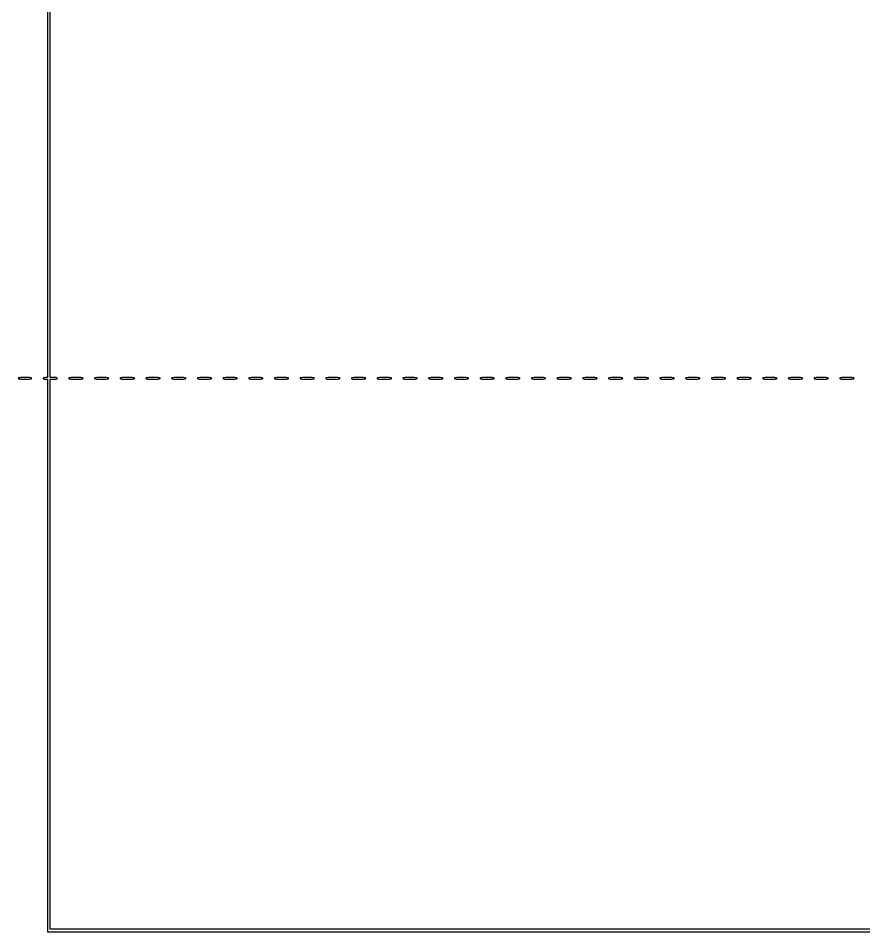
# Model space of a CAD drawing. Extents: x 0 to 836, y 5 to 589.
# Drawn here: x 0 to 139.2, y 4.7 to 155.1 of the extents above; entities that cross this region are included whole.
import ezdxf

# ---------------------------------------------------------------- set-up
doc = ezdxf.new("R2010")
doc.units = 0
doc.header["$MEASUREMENT"] = 0

msp = doc.modelspace()

# ---------------------------------------------------------------- linework, layer by layer
for points in [[(201.712326, 537.783562, -0.000001), (217.055896, 537.76491, -0.426088)], [(546.939, 229.3929, -0.000106), (546.943559, 250.949215, -0.000176), (546.957638, 269.095817, -0.000001), (546.976289, 285.583213, -0.415883)], [(836.0595, 588.6891), (420.497259, 588.710259, 0.000013), (261.145696, 588.714318, 0.000021), (126.989856, 588.708632), (4.934769, 588.698274, 0.19889), (4.878609, 588.675009, 0.198853), (4.855343, 588.618859), (4.83877, 516.273901, 0.000036), (4.826254, 436.744061, 0.000021), (4.8222, 342.282364), (4.8222, 95.946129), (4.469225, 95.920114, 0.031904), (4.160456, 95.877435, 0.315999), (4.075312, 95.787407, 0.415411), (4.137995, 95.703578, 0.035338), (4.43445, 95.6826), (4.8222, 95.6826), (4.8222, 50.2101), (4.8222, 4.7376), (420.462, 4.7376), (836.1018, 4.7376)], [(201.712326, 185.847562, -0.000001), (217.055896, 185.82891, -0.426088)], [(604.852986, 529.408162, -0.000002), (620.423836, 529.389509, -0.550615)], [(238.738155, 529.614638, -0.000002), (224.300981, 529.63329, -0.415836)], [(308.18842, 529.408162, -0.000002), (322.638019, 529.38951, -0.415836)], [(531.796111, 538.074638, -0.000002), (517.6951, 538.093291, -0.426056)], [(413.368417, 538.074638, -0.000002), (399.676779, 538.093291, -0.415815)], [(206.267293, 233.405114, -0.000001), (217.051222, 233.389599, -0.0589)], [(77.850638, 481.579418, -0.000002), (77.869294, 494.031443, -0.550517)], [(77.644162, 421.684687, -0.000002), (77.625507, 409.236574, -0.415775)], [(697.188315, 5.1606), (351.216758, 5.1606), (5.2452, 5.1606), (5.2452, 50.4216), (5.2452, 95.6826), (5.8374, 95.6826, 0.008455), (6.143074, 95.687769, 0.044348), (6.30975, 95.708282, 0.103378), (6.397676, 95.747244, 0.241448), (6.4296, 95.8095, 0.241448), (6.397676, 95.871756, 0.103378), (6.30975, 95.910718, 0.044348), (6.143074, 95.931231, 0.008455), (5.8374, 95.9364), (5.2452, 95.9364), (5.2452, 342.1224), (5.2452, 588.3084), (420.2505, 588.3084), (835.2558, 588.3084)], [(260.324089, 280.728444, -0.000002), (260.333986, 287.287743, -0.41377)], [(77.841889, 210.212758, -0.000002), (77.851786, 217.49274, -0.413814)], [(68.685311, 167.821549, -0.000006), (68.675408, 163.884038, -0.413474)]]:
    msp.add_lwpolyline(points, format="xyb")
for points in [[(0, 95.8095, 0.317386), (0.047137, 95.742722, 0.056711), (0.20445, 95.70619, 0.025044), (0.49995, 95.687015, 0.00368), (1.0998, 95.6826, 0.00368), (1.69965, 95.687015, 0.025044), (1.99515, 95.70619, 0.056711), (2.152463, 95.742722, 0.317386), (2.1996, 95.8095, 0.317386), (2.152463, 95.876278, 0.056711), (1.99515, 95.91281, 0.025044), (1.69965, 95.931985, 0.00368), (1.0998, 95.9364, 0.00368), (0.49995, 95.931985, 0.025044), (0.20445, 95.91281, 0.056711), (0.047137, 95.876278, 0.317386)], [(8.3472, 95.88, 0.367831), (8.339677, 95.786701, 0.195709), (8.444782, 95.720838, 0.038476), (8.769601, 95.689451, 0.004854), (9.4752, 95.6826, 0.003355), (10.124162, 95.686955, 0.023333), (10.44105, 95.706016, 0.051622), (10.610598, 95.742134, 0.325229), (10.6596, 95.8095, 0.32011), (10.611824, 95.876478, 0.054944), (10.45045, 95.912871, 0.024447), (10.14782, 95.932006, 0.003565), (9.5316, 95.9364, 0.004672), (9.09519, 95.932322, 0.007224), (8.718382, 95.919832, 0.002894), (8.397728, 95.902703, 0.183581)], [(12.5772, 95.88, 0.367831), (12.569677, 95.786701, 0.195709), (12.674782, 95.720838, 0.038476), (12.999601, 95.689451, 0.004854), (13.7052, 95.6826, 0.003355), (14.354162, 95.686955, 0.023333), (14.67105, 95.706016, 0.051622), (14.840598, 95.742134, 0.325229), (14.8896, 95.8095, 0.32011), (14.841824, 95.876478, 0.054944), (14.68045, 95.912871, 0.024447), (14.37782, 95.932006, 0.003565), (13.7616, 95.9364, 0.004672), (13.32519, 95.932322, 0.007224), (12.948383, 95.919832, 0.002894), (12.627728, 95.902703, 0.183581)], [(16.8072, 95.88, 0.367831), (16.799677, 95.786701, 0.195709), (16.904782, 95.720838, 0.038476), (17.229601, 95.689451, 0.004854), (17.9352, 95.6826, 0.003355), (18.584162, 95.686955, 0.023333), (18.90105, 95.706016, 0.051622), (19.070598, 95.742134, 0.325229), (19.1196, 95.8095, 0.32011), (19.071824, 95.876478, 0.054944), (18.91045, 95.912871, 0.024447), (18.60782, 95.932006, 0.003565), (17.9916, 95.9364, 0.004672), (17.55519, 95.932322, 0.007224), (17.178382, 95.919832, 0.002894), (16.857728, 95.902703, 0.183581)], [(21.0372, 95.88, 0.367831), (21.029677, 95.786701, 0.195709), (21.134782, 95.720838, 0.038476), (21.459601, 95.689451, 0.004854), (22.1652, 95.6826, 0.003355), (22.814162, 95.686955, 0.023333), (23.13105, 95.706016, 0.051622), (23.300598, 95.742134, 0.325229), (23.3496, 95.8095, 0.32011), (23.301824, 95.876478, 0.054944), (23.14045, 95.912871, 0.024447), (22.83782, 95.932006, 0.003565), (22.2216, 95.9364, 0.004672), (21.78519, 95.932322, 0.007224), (21.408383, 95.919832, 0.002894), (21.087728, 95.902703, 0.183581)], [(25.2672, 95.88, 0.367831), (25.259677, 95.786701, 0.195709), (25.364782, 95.720838, 0.038476), (25.689601, 95.689451, 0.004854), (26.3952, 95.6826, 0.003355), (27.044162, 95.686955, 0.023333), (27.36105, 95.706016, 0.051622), (27.530598, 95.742134, 0.325229), (27.5796, 95.8095, 0.32011), (27.531824, 95.876478, 0.054944), (27.37045, 95.912871, 0.024447), (27.06782, 95.932006, 0.003565), (26.4516, 95.9364, 0.004672), (26.01519, 95.932322, 0.007224), (25.638382, 95.919832, 0.002894), (25.317728, 95.902703, 0.183581)], [(29.4972, 95.88, 0.367831), (29.489677, 95.786701, 0.195709), (29.594782, 95.720838, 0.038476), (29.919601, 95.689451, 0.004854), (30.6252, 95.6826, 0.003355), (31.274162, 95.686955, 0.023333), (31.59105, 95.706016, 0.051622), (31.760598, 95.742134, 0.325229), (31.8096, 95.8095, 0.32011), (31.761824, 95.876478, 0.054944), (31.60045, 95.912871, 0.024447), (31.29782, 95.932006, 0.003565), (30.6816, 95.9364, 0.004672), (30.24519, 95.932322, 0.007224), (29.868382, 95.919832, 0.002894), (29.547728, 95.902703, 0.183581)], [(33.7272, 95.88, 0.367831), (33.719677, 95.786701, 0.195709), (33.824782, 95.720838, 0.038476), (34.149601, 95.689451, 0.004854), (34.8552, 95.6826, 0.003355), (35.504162, 95.686955, 0.023333), (35.82105, 95.706016, 0.051622), (35.990598, 95.742134, 0.325229), (36.0396, 95.8095, 0.32011), (35.991824, 95.876478, 0.054944), (35.83045, 95.912871, 0.024447), (35.52782, 95.932006, 0.003565), (34.9116, 95.9364, 0.004672), (34.47519, 95.932322, 0.007224), (34.098382, 95.919832, 0.002894), (33.777728, 95.902703, 0.183581)], [(37.9572, 95.88, 0.367831), (37.949677, 95.786701, 0.195709), (38.054782, 95.720838, 0.038476), (38.379601, 95.689451, 0.004854), (39.0852, 95.6826, 0.003355), (39.734162, 95.686955, 0.023333), (40.05105, 95.706016, 0.051622), (40.220598, 95.742134, 0.325229), (40.2696, 95.8095, 0.32011), (40.221824, 95.876478, 0.054944), (40.06045, 95.912871, 0.024447), (39.75782, 95.932006, 0.003565), (39.1416, 95.9364, 0.004672), (38.70519, 95.932322, 0.007224), (38.328382, 95.919832, 0.002894), (38.007728, 95.902703, 0.183581)], [(42.1872, 95.88, 0.367831), (42.179677, 95.786701, 0.195709), (42.284782, 95.720838, 0.038476), (42.609601, 95.689451, 0.004854), (43.3152, 95.6826, 0.003355), (43.964162, 95.686955, 0.023333), (44.28105, 95.706016, 0.051622), (44.450598, 95.742134, 0.325229), (44.4996, 95.8095, 0.32011), (44.451824, 95.876478, 0.054944), (44.29045, 95.912871, 0.024447), (43.98782, 95.932006, 0.003565), (43.3716, 95.9364, 0.004672), (42.93519, 95.932322, 0.007224), (42.558382, 95.919832, 0.002894), (42.237728, 95.902703, 0.183581)], [(46.4172, 95.88, 0.367831), (46.409677, 95.786701, 0.195709), (46.514782, 95.720838, 0.038476), (46.839601, 95.689451, 0.004854), (47.5452, 95.6826, 0.003355), (48.194162, 95.686955, 0.023333), (48.51105, 95.706016, 0.051622), (48.680598, 95.742134, 0.325229), (48.7296, 95.8095, 0.32011), (48.681824, 95.876478, 0.054944), (48.52045, 95.912871, 0.024447), (48.21782, 95.932006, 0.003565), (47.6016, 95.9364, 0.004672), (47.16519, 95.932322, 0.007224), (46.788383, 95.919832, 0.002894), (46.467728, 95.902703, 0.183581)], [(50.6472, 95.88, 0.367831), (50.639677, 95.786701, 0.195709), (50.744782, 95.720838, 0.038476), (51.069601, 95.689451, 0.004854), (51.7752, 95.6826, 0.003355), (52.424162, 95.686955, 0.023333), (52.74105, 95.706016, 0.051622), (52.910598, 95.742134, 0.325229), (52.9596, 95.8095, 0.32011), (52.911824, 95.876478, 0.054944), (52.75045, 95.912871, 0.024447), (52.44782, 95.932006, 0.003565), (51.8316, 95.9364, 0.004672), (51.39519, 95.932322, 0.007224), (51.018383, 95.919832, 0.002894), (50.697728, 95.902703, 0.183581)], [(54.8772, 95.88, 0.367831), (54.869677, 95.786701, 0.195709), (54.974782, 95.720838, 0.038476), (55.299601, 95.689451, 0.004854), (56.0052, 95.6826, 0.003355), (56.654162, 95.686955, 0.023333), (56.97105, 95.706016, 0.051622), (57.140598, 95.742134, 0.325229), (57.1896, 95.8095, 0.32011), (57.141824, 95.876478, 0.054944), (56.98045, 95.912871, 0.024447), (56.67782, 95.932006, 0.003565), (56.0616, 95.9364, 0.004672), (55.62519, 95.932322, 0.007224), (55.248382, 95.919832, 0.002894), (54.927728, 95.902703, 0.183581)], [(59.1072, 95.88, 0.367831), (59.099677, 95.786701, 0.195709), (59.204782, 95.720838, 0.038476), (59.529601, 95.689451, 0.004854), (60.2352, 95.6826, 0.003355), (60.884162, 95.686955, 0.023333), (61.20105, 95.706016, 0.051622), (61.370598, 95.742134, 0.325229), (61.4196, 95.8095, 0.32011), (61.371824, 95.876478, 0.054944), (61.21045, 95.912871, 0.024447), (60.90782, 95.932006, 0.003565), (60.2916, 95.9364, 0.004672), (59.85519, 95.932322, 0.007224), (59.478383, 95.919832, 0.002894), (59.157728, 95.902703, 0.183581)], [(63.3372, 95.88, 0.367831), (63.329677, 95.786701, 0.195709), (63.434782, 95.720838, 0.038476), (63.759601, 95.689451, 0.004854), (64.4652, 95.6826, 0.003355), (65.114162, 95.686955, 0.023333), (65.43105, 95.706016, 0.051622), (65.600598, 95.742134, 0.325229), (65.6496, 95.8095, 0.32011), (65.601824, 95.876478, 0.054944), (65.44045, 95.912871, 0.024447), (65.13782, 95.932006, 0.003565), (64.5216, 95.9364, 0.004672), (64.08519, 95.932322, 0.007224), (63.708382, 95.919832, 0.002894), (63.387728, 95.902703, 0.183581)], [(67.5672, 95.88, 0.367831), (67.559677, 95.786701, 0.195709), (67.664782, 95.720838, 0.038476), (67.989601, 95.689451, 0.004854), (68.6952, 95.6826, 0.003355), (69.344162, 95.686955, 0.023333), (69.66105, 95.706016, 0.051622), (69.830598, 95.742134, 0.325229), (69.8796, 95.8095, 0.32011), (69.831824, 95.876478, 0.054944), (69.67045, 95.912871, 0.024447), (69.36782, 95.932006, 0.003565), (68.7516, 95.9364, 0.004672), (68.31519, 95.932322, 0.007224), (67.938382, 95.919832, 0.002894), (67.617728, 95.902703, 0.183581)], [(71.7972, 95.88, 0.367831), (71.789677, 95.786701, 0.195709), (71.894782, 95.720838, 0.038476), (72.219601, 95.689451, 0.004854), (72.9252, 95.6826, 0.003355), (73.574162, 95.686955, 0.023333), (73.89105, 95.706016, 0.051622), (74.060598, 95.742134, 0.325229), (74.1096, 95.8095, 0.32011), (74.061824, 95.876478, 0.054944), (73.90045, 95.912871, 0.024447), (73.59782, 95.932006, 0.003565), (72.9816, 95.9364, 0.004672), (72.54519, 95.932322, 0.007224), (72.168383, 95.919832, 0.002894), (71.847728, 95.902703, 0.183581)], [(76.0272, 95.88, 0.367831), (76.019677, 95.786701, 0.195709), (76.124782, 95.720838, 0.038476), (76.449601, 95.689451, 0.004854), (77.1552, 95.6826, 0.003355), (77.804162, 95.686955, 0.023333), (78.12105, 95.706016, 0.051622), (78.290598, 95.742134, 0.325229), (78.3396, 95.8095, 0.32011), (78.291824, 95.876478, 0.054944), (78.13045, 95.912871, 0.024447), (77.82782, 95.932006, 0.003565), (77.2116, 95.9364, 0.004672), (76.77519, 95.932322, 0.007224), (76.398382, 95.919832, 0.002894), (76.077728, 95.902703, 0.183581)], [(80.2572, 95.88, 0.367831), (80.249677, 95.786701, 0.195709), (80.354782, 95.720838, 0.038476), (80.679601, 95.689451, 0.004854), (81.3852, 95.6826, 0.003355), (82.034162, 95.686955, 0.023333), (82.35105, 95.706016, 0.051622), (82.520598, 95.742134, 0.325229), (82.5696, 95.8095, 0.32011), (82.521824, 95.876478, 0.054944), (82.36045, 95.912871, 0.024447), (82.05782, 95.932006, 0.003565), (81.4416, 95.9364, 0.004672), (81.00519, 95.932322, 0.007224), (80.628383, 95.919832, 0.002894), (80.307728, 95.902703, 0.183581)], [(84.4872, 95.88, 0.367831), (84.479677, 95.786701, 0.195709), (84.584782, 95.720838, 0.038476), (84.909601, 95.689451, 0.004854), (85.6152, 95.6826, 0.003355), (86.264162, 95.686955, 0.023333), (86.58105, 95.706016, 0.051622), (86.750598, 95.742134, 0.325229), (86.7996, 95.8095, 0.32011), (86.751824, 95.876478, 0.054944), (86.59045, 95.912871, 0.024447), (86.28782, 95.932006, 0.003565), (85.6716, 95.9364, 0.004672), (85.23519, 95.932322, 0.007224), (84.858383, 95.919832, 0.002894), (84.537728, 95.902703, 0.183581)], [(88.7172, 95.88, 0.367831), (88.709677, 95.786701, 0.195709), (88.814782, 95.720838, 0.038476), (89.139601, 95.689451, 0.004854), (89.8452, 95.6826, 0.003355), (90.494162, 95.686955, 0.023333), (90.81105, 95.706016, 0.051622), (90.980598, 95.742134, 0.325229), (91.0296, 95.8095, 0.32011), (90.981824, 95.876478, 0.054944), (90.82045, 95.912871, 0.024447), (90.51782, 95.932006, 0.003565), (89.9016, 95.9364, 0.004672), (89.46519, 95.932322, 0.007224), (89.088382, 95.919832, 0.002894), (88.767728, 95.902703, 0.183581)], [(92.9472, 95.88, 0.367831), (92.939677, 95.786701, 0.195709), (93.044782, 95.720838, 0.038476), (93.369601, 95.689451, 0.004854), (94.0752, 95.6826, 0.003355), (94.724162, 95.686955, 0.023333), (95.04105, 95.706016, 0.051622), (95.210598, 95.742134, 0.325229), (95.2596, 95.8095, 0.32011), (95.211824, 95.876478, 0.054944), (95.05045, 95.912871, 0.024447), (94.74782, 95.932006, 0.003565), (94.1316, 95.9364, 0.004672), (93.69519, 95.932322, 0.007224), (93.318382, 95.919832, 0.002894), (92.997728, 95.902703, 0.183581)], [(97.1772, 95.88, 0.367831), (97.169677, 95.786701, 0.195709), (97.274782, 95.720838, 0.038476), (97.599601, 95.689451, 0.004854), (98.3052, 95.6826, 0.003355), (98.954162, 95.686955, 0.023333), (99.27105, 95.706016, 0.051622), (99.440598, 95.742134, 0.325229), (99.4896, 95.8095, 0.32011), (99.441824, 95.876478, 0.054944), (99.28045, 95.912871, 0.024447), (98.97782, 95.932006, 0.003565), (98.3616, 95.9364, 0.004672), (97.92519, 95.932322, 0.007224), (97.548383, 95.919832, 0.002894), (97.227728, 95.902703, 0.183581)], [(101.4072, 95.88, 0.367831), (101.399677, 95.786701, 0.195709), (101.504782, 95.720838, 0.038476), (101.829601, 95.689451, 0.004854), (102.5352, 95.6826, 0.003355), (103.184162, 95.686955, 0.023333), (103.50105, 95.706016, 0.051622), (103.670598, 95.742134, 0.325229), (103.7196, 95.8095, 0.32011), (103.671824, 95.876478, 0.054944), (103.51045, 95.912871, 0.024447), (103.20782, 95.932006, 0.003565), (102.5916, 95.9364, 0.004672), (102.15519, 95.932322, 0.007224), (101.778382, 95.919832, 0.002894), (101.457728, 95.902703, 0.183581)], [(105.6372, 95.88, 0.367831), (105.629677, 95.786701, 0.195709), (105.734782, 95.720838, 0.038476), (106.059601, 95.689451, 0.004854), (106.7652, 95.6826, 0.003355), (107.414162, 95.686955, 0.023333), (107.73105, 95.706016, 0.051622), (107.900598, 95.742134, 0.325229), (107.9496, 95.8095, 0.32011), (107.901824, 95.876478, 0.054944), (107.74045, 95.912871, 0.024447), (107.43782, 95.932006, 0.003565), (106.8216, 95.9364, 0.004672), (106.38519, 95.932322, 0.007224), (106.008382, 95.919832, 0.002894), (105.687728, 95.902703, 0.183581)], [(109.8672, 95.88, 0.367831), (109.859677, 95.786701, 0.195709), (109.964782, 95.720838, 0.038476), (110.289601, 95.689451, 0.004854), (110.9952, 95.6826, 0.003355), (111.644162, 95.686955, 0.023333), (111.96105, 95.706016, 0.051622), (112.130598, 95.742134, 0.325229), (112.1796, 95.8095, 0.32011), (112.131824, 95.876478, 0.054944), (111.97045, 95.912871, 0.024447), (111.66782, 95.932006, 0.003565), (111.0516, 95.9364, 0.004672), (110.61519, 95.932322, 0.007224), (110.238383, 95.919832, 0.002894), (109.917728, 95.902703, 0.183581)], [(114.0972, 95.88, 0.367831), (114.089677, 95.786701, 0.195709), (114.194782, 95.720838, 0.038476), (114.519601, 95.689451, 0.004854), (115.2252, 95.6826, 0.003355), (115.874162, 95.686955, 0.023333), (116.19105, 95.706016, 0.051622), (116.360598, 95.742134, 0.325229), (116.4096, 95.8095, 0.32011), (116.361824, 95.876478, 0.054944), (116.20045, 95.912871, 0.024447), (115.89782, 95.932006, 0.003565), (115.2816, 95.9364, 0.004672), (114.84519, 95.932322, 0.007224), (114.468382, 95.919832, 0.002894), (114.147728, 95.902703, 0.183581)], [(118.3272, 95.88, 0.367831), (118.319677, 95.786701, 0.195709), (118.424782, 95.720838, 0.038476), (118.749601, 95.689451, 0.004854), (119.4552, 95.6826, 0.003355), (120.104162, 95.686955, 0.023333), (120.42105, 95.706016, 0.051622), (120.590598, 95.742134, 0.325229), (120.6396, 95.8095, 0.32011), (120.591824, 95.876478, 0.054944), (120.43045, 95.912871, 0.024447), (120.12782, 95.932006, 0.003565), (119.5116, 95.9364, 0.004672), (119.07519, 95.932322, 0.007224), (118.698382, 95.919832, 0.002894), (118.377728, 95.902703, 0.183581)], [(122.5572, 95.88, 0.367831), (122.549677, 95.786701, 0.195709), (122.654782, 95.720838, 0.038476), (122.979601, 95.689451, 0.004854), (123.6852, 95.6826, 0.003355), (124.334162, 95.686955, 0.023333), (124.65105, 95.706016, 0.051622), (124.820598, 95.742134, 0.325229), (124.8696, 95.8095, 0.32011), (124.821824, 95.876478, 0.054944), (124.66045, 95.912871, 0.024447), (124.35782, 95.932006, 0.003565), (123.7416, 95.9364, 0.004672), (123.30519, 95.932322, 0.007224), (122.928383, 95.919832, 0.002894), (122.607728, 95.902703, 0.183581)], [(126.7872, 95.88, 0.367831), (126.779677, 95.786701, 0.195709), (126.884782, 95.720838, 0.038476), (127.209601, 95.689451, 0.004854), (127.9152, 95.6826, 0.003355), (128.564162, 95.686955, 0.023333), (128.88105, 95.706016, 0.051622), (129.050598, 95.742134, 0.325229), (129.0996, 95.8095, 0.32011), (129.051824, 95.876478, 0.054944), (128.89045, 95.912871, 0.024447), (128.58782, 95.932006, 0.003565), (127.9716, 95.9364, 0.004672), (127.53519, 95.932322, 0.007224), (127.158382, 95.919832, 0.002894), (126.837728, 95.902703, 0.183581)], [(131.0172, 95.88, 0.367831), (131.009677, 95.786701, 0.195709), (131.114782, 95.720838, 0.038476), (131.439601, 95.689451, 0.004854), (132.1452, 95.6826, 0.003355), (132.794162, 95.686955, 0.023333), (133.11105, 95.706016, 0.051622), (133.280598, 95.742134, 0.325229), (133.3296, 95.8095, 0.32011), (133.281824, 95.876478, 0.054944), (133.12045, 95.912871, 0.024447), (132.81782, 95.932006, 0.003565), (132.2016, 95.9364, 0.004672), (131.76519, 95.932322, 0.007224), (131.388382, 95.919832, 0.002894), (131.067728, 95.902703, 0.183581)], [(135.2472, 95.88, 0.367831), (135.239677, 95.786701, 0.195709), (135.344782, 95.720838, 0.038476), (135.669601, 95.689451, 0.004854), (136.3752, 95.6826, 0.003355), (137.024162, 95.686955, 0.023333), (137.34105, 95.706016, 0.051622), (137.510598, 95.742134, 0.325229), (137.5596, 95.8095, 0.32011), (137.511824, 95.876478, 0.054944), (137.35045, 95.912871, 0.024447), (137.04782, 95.932006, 0.003565), (136.4316, 95.9364, 0.004672), (135.99519, 95.932322, 0.007224), (135.618383, 95.919832, 0.002894), (135.297728, 95.902703, 0.183581)]]:
    msp.add_lwpolyline(points, format="xyb", close=True)

doc.saveas('drawing.dxf')
